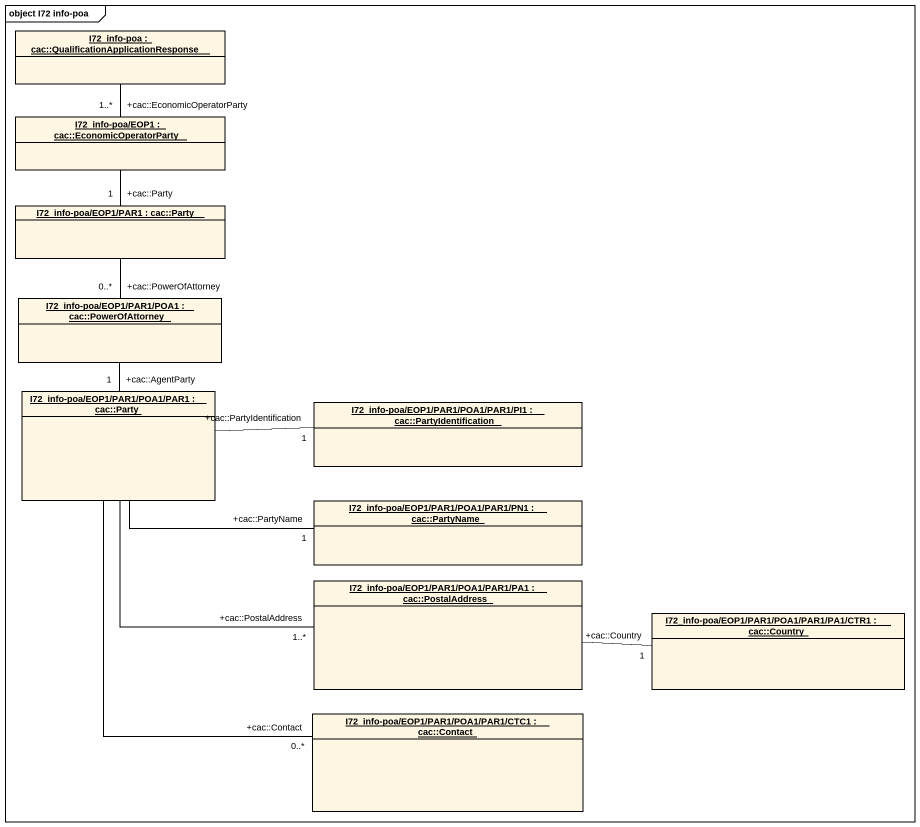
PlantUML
@startuml
mainframe object I72 info-poa
hide circle
hide empty members
object "I72_info-poa : cac::QualificationApplicationResponse" as I72_info_poa
object "I72_info-poa/EOP1 : cac::EconomicOperatorParty" as I72_info_poa_EOP1
object "I72_info-poa/EOP1/PAR1 : cac::Party" as I72_info_poa_EOP1_PAR1
object "I72_info-poa/EOP1/PAR1/POA1 : cac::PowerOfAttorney" as I72_info_poa_EOP1_PAR1_POA1
object "I72_info-poa/EOP1/PAR1/POA1/PAR1 : cac::Party" as I72_info_poa_EOP1_PAR1_POA1_2
object "I72_info-poa/EOP1/PAR1/POA1/PAR1/PI1 : cac::PartyIdentification" as I72_info_poa_EOP1_PAR1_POA1_3
object "I72_info-poa/EOP1/PAR1/POA1/PAR1/PN1 : cac::PartyName" as I72_info_poa_EOP1_PAR1_POA1_4
object "I72_info-poa/EOP1/PAR1/POA1/PAR1/PA1 : cac::PostalAddress" as I72_info_poa_EOP1_PAR1_POA1_5
object "I72_info-poa/EOP1/PAR1/POA1/PAR1/PA1/CTR1 : cac::Country" as I72_info_poa_EOP1_PAR1_POA1_6
object "I72_info-poa/EOP1/PAR1/POA1/PAR1/CTC1 : cac::Contact" as I72_info_poa_EOP1_PAR1_POA1_7
I72_info_poa -- "+cac::EconomicOperatorParty\n1..*" I72_info_poa_EOP1
I72_info_poa_EOP1 -- "+cac::Party\n1" I72_info_poa_EOP1_PAR1
I72_info_poa_EOP1_PAR1 -- "+cac::PowerOfAttorney\n0..*" I72_info_poa_EOP1_PAR1_POA1
I72_info_poa_EOP1_PAR1_POA1 -- "+cac::AgentParty\n1" I72_info_poa_EOP1_PAR1_POA1_2
I72_info_poa_EOP1_PAR1_POA1_2 -right- "+cac::PartyIdentification\n1" I72_info_poa_EOP1_PAR1_POA1_3
I72_info_poa_EOP1_PAR1_POA1_2 -right- "+cac::PartyName\n1" I72_info_poa_EOP1_PAR1_POA1_4
I72_info_poa_EOP1_PAR1_POA1_2 -right- "+cac::PostalAddress\n1..*" I72_info_poa_EOP1_PAR1_POA1_5
I72_info_poa_EOP1_PAR1_POA1_2 -- "+cac::Contact\n0..*" I72_info_poa_EOP1_PAR1_POA1_7
I72_info_poa_EOP1_PAR1_POA1_5 -right- "+cac::Country\n1" I72_info_poa_EOP1_PAR1_POA1_6
@enduml
